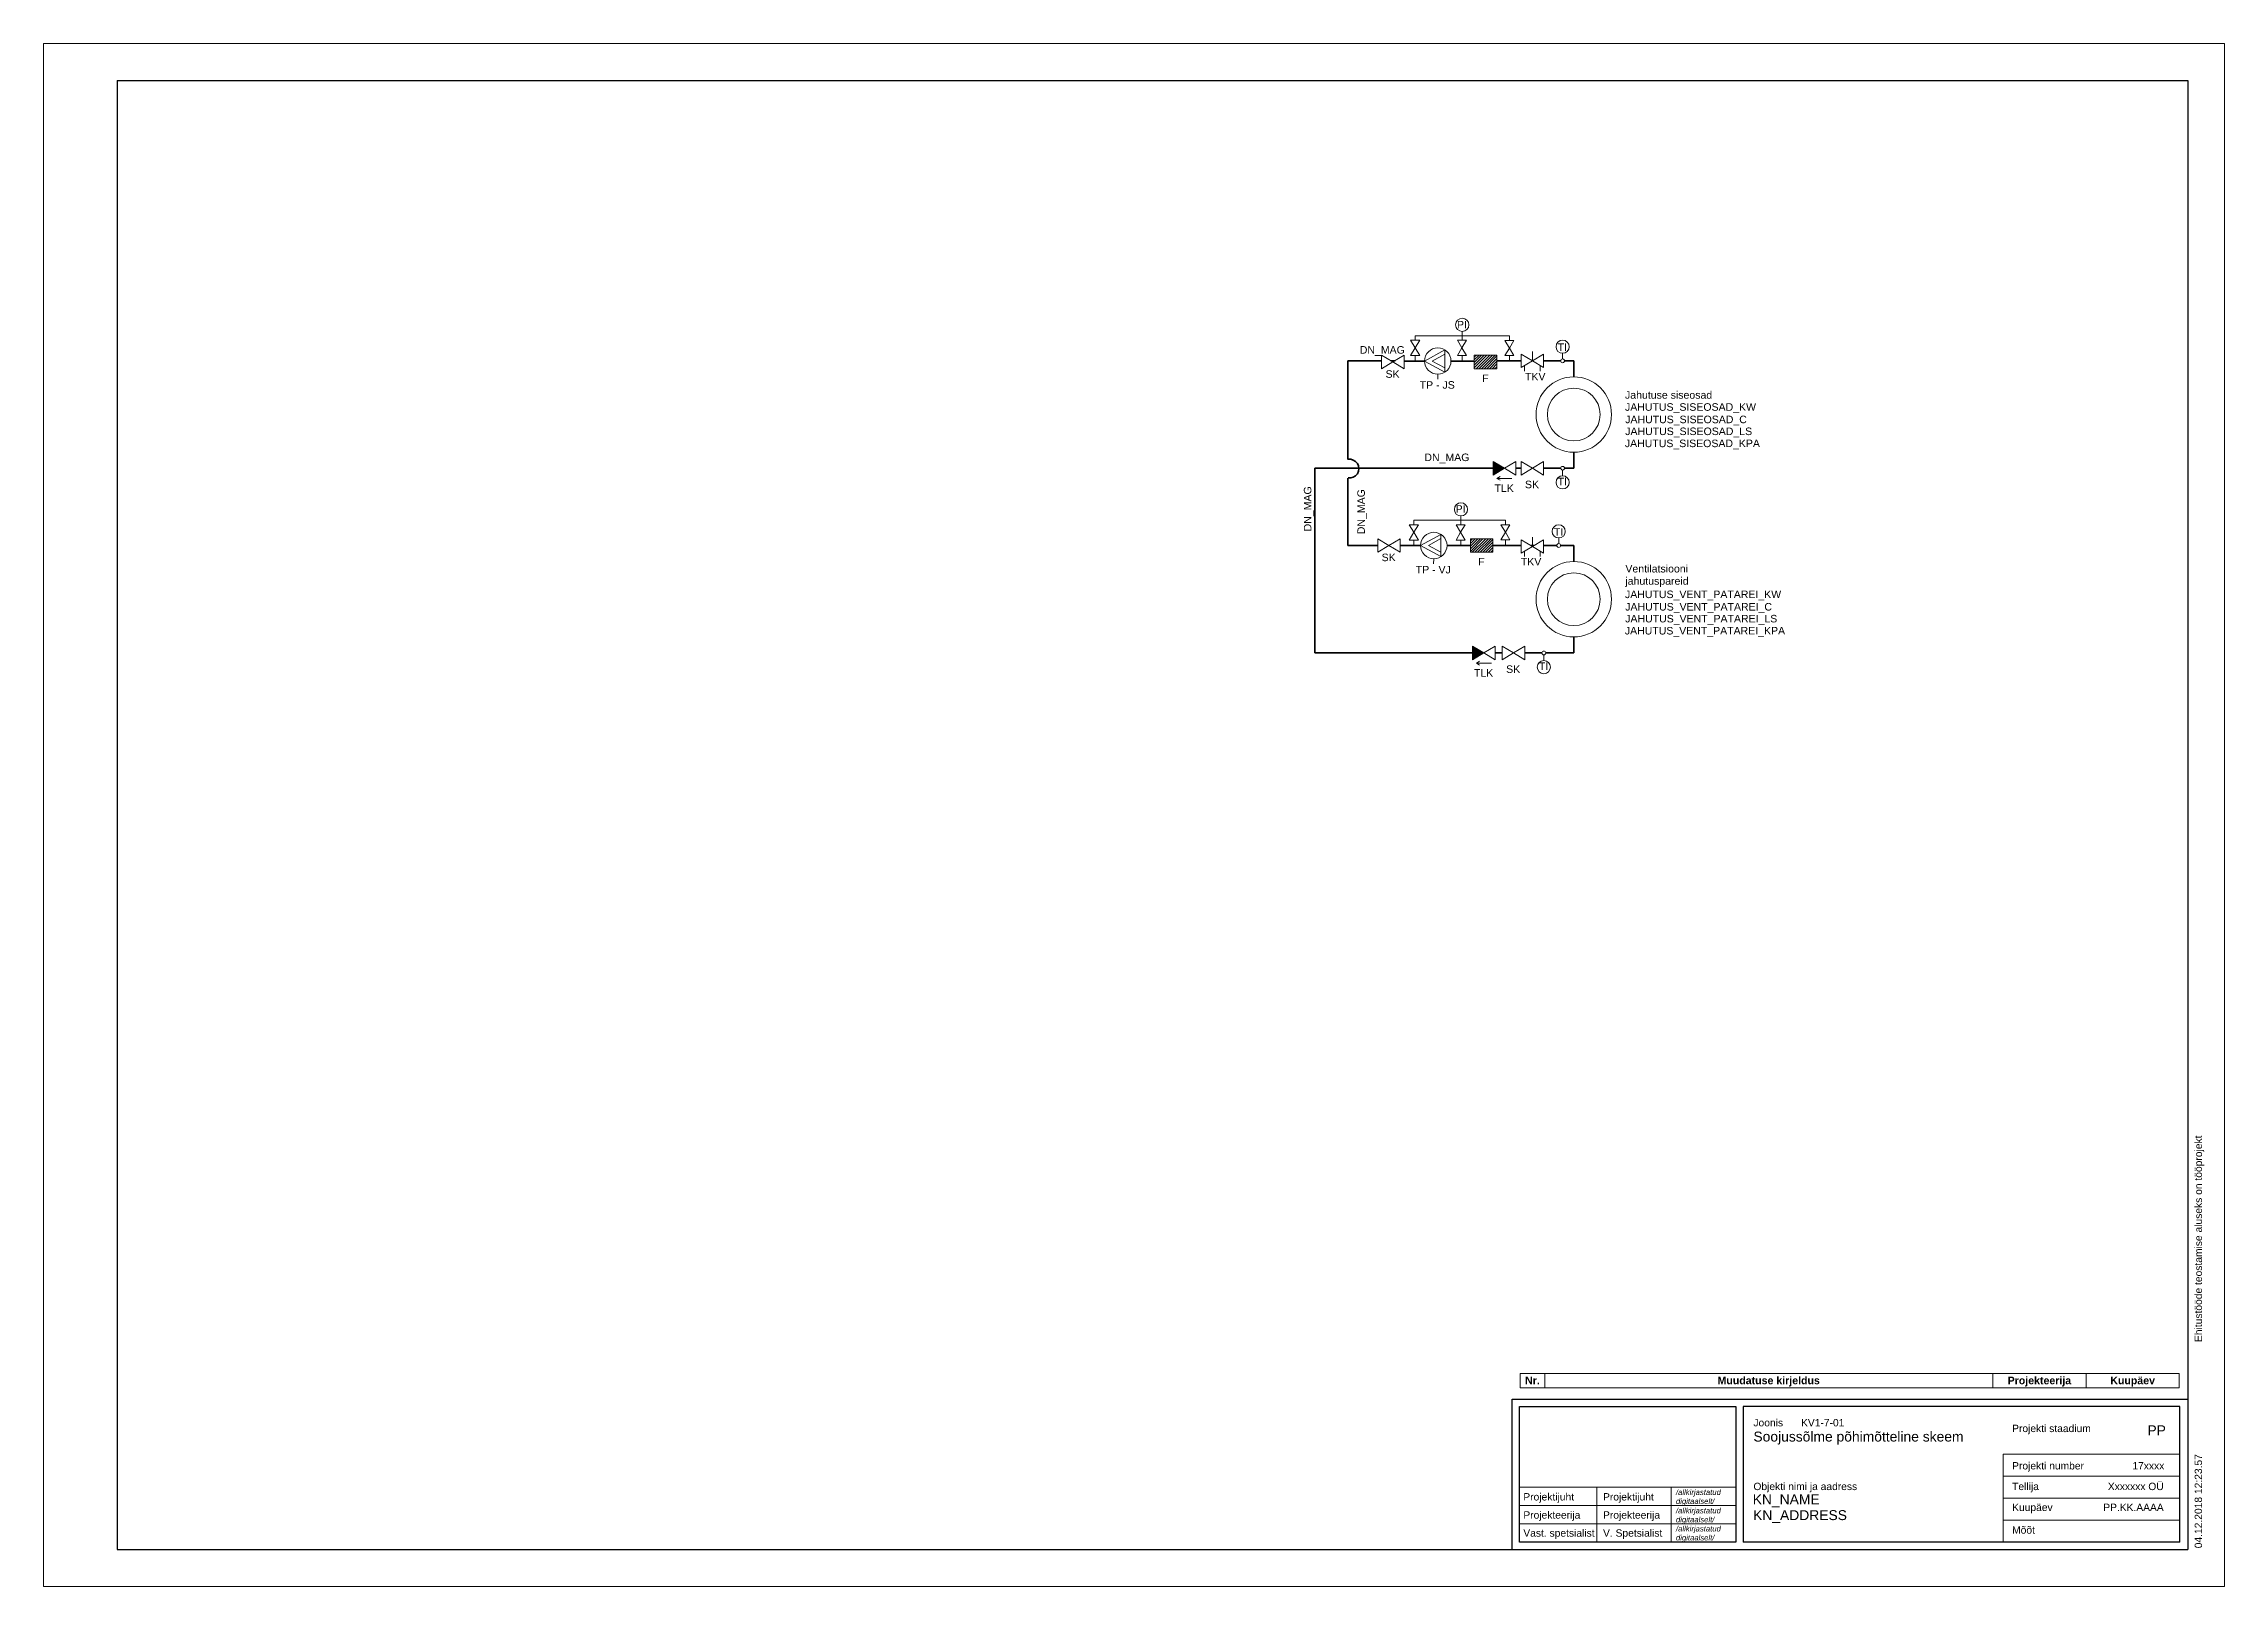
# Paper-space layout 'Layout1' of a CAD drawing. Header units: millimetres. Extents: x 1 to 595, y 0 to 420.
# The model-space entities are those that its viewports show. They can reach past a viewport. Long polylines and large blocks are cut down to what shows.
import ezdxf

# ---------------------------------------------------------------- set-up
doc = ezdxf.new("R2010")
doc.units = ezdxf.units.MM
for name, color, linetype, lineweight in [('A-____-NOTE-TEXT-1', 7, 'Continuous', 9), ('A-DETL-____-IDEN', 7, 'Continuous', 9), ('A-DETL-____-THIN', 7, 'Continuous', 18), ('A-DETL-GENF-OTLN', 7, 'Continuous', 18), ('G-____-____-SCHD', 7, 'Continuous', 9), ('G-____-____-TEXT', 7, 'Continuous', 9), ('G-____-TTLB-MEDM', 7, 'Continuous', 25), ('G-____-TTLB-OTLN', 7, 'Continuous', 9), ('G-____-TTLB-THIN', 7, 'Continuous', 9)]:
    doc.layers.add(name, color=color, linetype=linetype, lineweight=lineweight)
doc.layers.add('A-DETL-____-OTLN-3', color=122, linetype='Continuous', lineweight=35, true_color=0x00bd8d)
doc.layers.add('A-DETL-____-OTLN-4', color=142, linetype='Continuous', lineweight=35, true_color=0x008dbd)
doc.layers.add('Küte', color=7, linetype='Continuous')
doc.styles.add('Arial', font='arial.ttf', dxfattribs={"height": 40})
doc.styles.add('Arial_1', font='arial.ttf', dxfattribs={"height": 2})
doc.styles.add('Arial_2', font='arial.ttf', dxfattribs={"height": 2.7})
doc.styles.add('Arial_B_1', font='arialbd.ttf', dxfattribs={"height": 2.063492})
doc.styles.add('Arial_I', font='ariali.ttf', dxfattribs={"height": 1.5})

# ---------------------------------------------------------------- blocks, each defined once
blk = doc.blocks.new('A2 metric o3 technology - A2-811467-Soojussõlme põhimõtteline skeem')
at = {"layer": 'G-____-TTLB-MEDM'}
for p, q in [((20.79, 410), (20.79, 10)), ((20.79, 410), (584.79, 410)), ((584.79, 410), (584.79, 10)), ((400.79, 10), (400.79, 51)), ((400.79, 51), (584.79, 51)), ((402.79, 12), (402.79, 49)), ((402.79, 49), (461.68, 49)), ((461.68, 49), (461.68, 12)), ((463.68, 49), (463.68, 12)), ((582.63, 49), (463.68, 49)), ((582.63, 12), (582.63, 49)), ((461.68, 12), (402.79, 12)), ((582.63, 12), (463.68, 12)), ((20.79, 10), (584.79, 10))]:
    blk.add_line(p, q, dxfattribs=at)
at = {"layer": 'G-____-TTLB-THIN'}
for p, q in [((0.79, 420), (0.79, 0)), ((594.79, 420), (0.79, 420)), ((594.79, 0), (594.79, 420)), ((582.63, 49), (582.63, 12)), ((534.5, 36), (582.63, 36)), ((534.5, 12), (534.5, 36)), ((534.5, 30), (582.63, 30)), ((402.79, 27), (461.68, 27)), ((423.84, 27), (423.84, 12)), ((444.12, 27), (444.12, 12)), ((582.63, 24), (534.5, 24)), ((402.79, 22), (461.68, 22)), ((582.63, 18), (534.5, 18)), ((402.79, 17), (461.68, 17)), ((0.79, 0), (594.79, 0))]:
    blk.add_line(p, q, dxfattribs=at)
at = {"layer": 'G-____-TTLB-OTLN', "insert": (586.69, 66.52), "char_height": 2, "width": 69.9873, "attachment_point": 1, "rotation": 90, "style": 'Arial_1'}
blk.add_mtext('Ehitustööde teostamise aluseks on tööprojekt', dxfattribs=at)
at = {"layer": 'G-____-TTLB-OTLN', "char_height": 2, "attachment_point": 1, "style": 'Arial_1'}
for s, insert, width in [('Joonis', (466.51, 45.56), 10.1013), ('Projekti staadium', (536.98, 44), 26.6962), ('Projekti number', (536.98, 33.83), 24.2911), ('Projektijuht', (403.84, 25.38), 17.2363), ('Objekti nimi ja aadress', (466.51, 28.21), 35.1941), ('Tellija', (536.98, 28.21), 9.1392), ('Projekteerija', (403.84, 20.44), 19.3207), ('Kuupäev', (536.98, 22.51), 13.789), ('Vast. spetsialist', (403.84, 15.53), 24.2911), ('Mõõt', (536.98, 16.35), 7.616)]:
    blk.add_mtext(s, dxfattribs=dict(at, insert=insert, width=width))
at = {"layer": 'G-____-TTLB-OTLN', "color": 8, "true_color": 0x808080, "char_height": 1.5, "attachment_point": 1, "style": 'Arial_I'}
for s, insert, width in [('/allkirjastatud', (445.41, 26.38), 15.7932), ('digitaalselt/', (445.41, 23.93), 12.9072), ('/allkirjastatud', (445.41, 21.38), 15.7932), ('digitaalselt/', (445.41, 18.93), 12.9072), ('/allkirjastatud', (445.41, 16.45), 15.7932), ('digitaalselt/', (445.41, 14.01), 12.9072)]:
    blk.add_mtext(s, dxfattribs=dict(at, insert=insert, width=width))
blk = doc.blocks.new('Sekundaarpoole küttesüsteem 2D - Sekundaarpoole küttesüsteem 2D-3443111-SV_Soojussõlm_Aitnordile')
at = {"layer": 'A-DETL-GENF-OTLN'}
for radius in [200, 140]:
    blk.add_circle((0, 0), radius, dxfattribs=at)
for start, end in [(360, 180), (180, 360)]:
    blk.add_arc((0, 0), 200, start, end, dxfattribs=at)
blk = doc.blocks.new('Sulgarmatuur 2D - DN 10 mm-6397883-SV_Soojussõlm_Aitnordile')
at = {"layer": 'A-DETL-GENF-OTLN'}
for p, q in [((0, 0), (-60, 36)), ((-60, 36), (-60, -36)), ((0, 0), (-60, 36)), ((-60, 36), (-60, 0)), ((0, 0), (-60, -36)), ((-60, -36), (-60, 0)), ((60, 36), (0, 0)), ((0, 0), (60, 36)), ((0, 0), (60, -36)), ((0, 0), (60, -36)), ((60, -36), (60, 36)), ((60, 36), (60, 0)), ((60, -36), (60, 0)), ((-60, -36), (0, 0))]:
    blk.add_line(p, q, dxfattribs=at)
blk = doc.blocks.new('Tsirkulatsioonipump sagedusmuunduriga 2D - 0_2 l_s_ 30 kPa-6417714-SV_Soojussõlm_Aitnordile')
at = {"layer": 'A-DETL-GENF-OTLN'}
for p, q in [((-70, 0), (37, 59)), ((-70, 0), (37, -59)), ((-29, 0), (37, 37)), ((-29, 0), (37, -36)), ((37, 59), (37, -59))]:
    blk.add_line(p, q, dxfattribs=at)
blk.add_circle((0, 0), 70, dxfattribs=at)
for start, end in [(360, 180), (180, 360)]:
    blk.add_arc((0, 0), 70, start, end, dxfattribs=at)
blk = doc.blocks.new('Mudafilter 2D - DN 32 mm-6398331-SV_Soojussõlm_Aitnordile')
at = {"layer": 'A-DETL-GENF-OTLN'}
for p, q in [((60, 36), (-60, 36)), ((-60, 36), (-60, -36)), ((-60, 36), (-60, 0)), ((-60, 36), (60, 36)), ((-60, -36), (-60, 36)), ((-60, 25), (-49, 36)), ((-60, 11), (-35, 36)), ((-60, -31), (7, 36)), ((-60, -17), (-7, 36)), ((-60, -3), (-21, 36)), ((-60, -36), (-60, 0)), ((-51, -36), (22, 36)), ((-36, -36), (36, 36)), ((-22, -36), (50, 36)), ((-22, -36), (50, 36)), ((-8, -36), (60, 32)), ((6, -36), (60, 18)), ((20, -36), (60, 4)), ((60, -36), (60, 36)), ((60, 36), (60, 0)), ((60, 36), (60, -36)), ((60, -36), (60, 0)), ((-60, -36), (60, -36)), ((60, -36), (-60, -36)), ((34, -36), (60, -10)), ((48, -36), (60, -25))]:
    blk.add_line(p, q, dxfattribs=at)
blk = doc.blocks.new('Manomeeter sulgkraanidega ümber seadme 2D - 0-6 bar-6394109-SV_Soojussõlm_Aitnordile')
at = {"layer": 'A-DETL-GENF-OTLN'}
for p, q in [((0, 134), (-250, 134)), ((-250, 134), (-250, 110)), ((0, 110), (0, 157)), ((-250, 70), (-274, 110)), ((-274, 110), (-226, 110)), ((-250, 70), (-274, 29)), ((-274, 29), (-226, 29)), ((-226, 110), (-250, 70)), ((-226, 29), (-250, 70)), ((-250, 29), (-250, 0)), ((-2, 70), (-26, 110)), ((-26, 110), (23, 110)), ((-2, 70), (-26, 29)), ((-26, 29), (23, 29)), ((23, 110), (-2, 70)), ((23, 29), (-2, 70)), ((0, 0), (0, 29))]:
    blk.add_line(p, q, dxfattribs=at)
blk.add_circle((0, 192), 35, dxfattribs=at)
blk = doc.blocks.new('Tagasilöögiklapp 2D - DN 10 mm-6412791-SV_Soojussõlm_Aitnordile')
at = {"layer": 'A-DETL-GENF-OTLN'}
blk.add_hatch(color=256, dxfattribs=at).paths.add_polyline_path([(-60, -36), (0, 0), (-60, 36)], flags=0)
for p, q in [((0, 0), (-60, 36)), ((-60, 36), (-60, -36)), ((0, 0), (-60, 36)), ((-60, 36), (-60, 0)), ((0, 0), (-60, -36)), ((-60, -36), (-60, 0)), ((60, 36), (0, 0)), ((0, 0), (60, 36)), ((0, 0), (60, -36)), ((0, 0), (60, -36)), ((60, -36), (60, 36)), ((60, 36), (60, 0)), ((60, -36), (60, 0)), ((-60, -36), (0, 0)), ((-40, -54), (-23, -44)), ((40, -54), (-40, -54)), ((-40, -54), (-23, -64))]:
    blk.add_line(p, q, dxfattribs=at)
blk = doc.blocks.new('Termomeeter 2D - 0-120_C-6387608-SV_Soojussõlm_Aitnordile')
at = {"layer": 'A-DETL-GENF-OTLN'}
blk.add_line((0, 10), (0, 40), dxfattribs=at)
for centre, radius in [((0, 75), 35), ((0, 0), 10)]:
    blk.add_circle(centre, radius, dxfattribs=at)
for start, end in [(360, 180), (180, 360)]:
    blk.add_arc((0, 0), 10, start, end, dxfattribs=at)
blk = doc.blocks.new('Sulgarmatuur 2D - DN 10 mm-8634781-SV_Soojussõlm_Aitnordile')
at = {"layer": 'A-DETL-GENF-OTLN'}
for p, q in [((0, 0), (-40, 24)), ((-40, 24), (-40, -24)), ((0, 0), (-40, 24)), ((-40, 24), (-40, -24)), ((40, 24), (0, 0)), ((0, 0), (40, 24)), ((40, -24), (40, 24)), ((40, 24), (40, -24)), ((-40, -24), (0, 0)), ((-40, -24), (0, 0)), ((0, 0), (40, -24)), ((40, -24), (0, 0))]:
    blk.add_line(p, q, dxfattribs=at)
blk = doc.blocks.new('Tasakaalustusventiil 2D - DN 20_ Kv 6_0 m3_h_ 10 kPa-11427393-SV_Soojussõlm_Aitnordile')
at = {"layer": 'A-DETL-GENF-OTLN'}
for p, q in [((0, 0), (-60, 36)), ((-60, 36), (-60, -36)), ((0, 0), (-60, 36)), ((-60, 36), (-60, 0)), ((0, 0), (-60, -36)), ((-60, -36), (-60, 0)), ((0, 0), (0, 50)), ((60, 36), (0, 0)), ((0, 0), (60, 36)), ((0, 0), (60, -36)), ((0, 0), (60, -36)), ((60, -36), (60, 36)), ((60, 36), (60, 0)), ((60, -36), (60, 0)), ((-60, -36), (0, 0)), ((-41, -24), (-41, -54)), ((41, -24), (41, -54))]:
    blk.add_line(p, q, dxfattribs=at)
blk = doc.blocks.new('JAHUTUS_VENT_PATAREI')
at = {"layer": 'A-DETL-____-IDEN'}
blk.add_line((6405, -875), (6404, -902), dxfattribs=at)
at = {"layer": 'A-DETL-____-OTLN-3'}
for p, q in [((5949, -348), (5949, 175)), ((5949, -805), (5949, -447)), ((5949, -805), (6107, -805)), ((6227, -805), (6335, -805)), ((6475, -805), (6599, -805)), ((6719, -805), (6868, -805)), ((6920, -805), (6936, -805)), ((6988, -805), (7058, -805)), ((7078, -805), (7148, -805)), ((7148, -890), (7148, -805))]:
    blk.add_line(p, q, dxfattribs=at)
blk.add_arc((5957, -397), 50, 261.3289, 98.6711, dxfattribs=at)
at = {"layer": 'A-DETL-____-OTLN-4'}
for p, q in [((5773, -1375), (5773, -395)), ((5773, -1375), (6611, -1375)), ((6731, -1375), (6768, -1375)), ((6888, -1375), (6979, -1375)), ((6999, -1375), (7148, -1375)), ((7148, -1375), (7148, -1290))]:
    blk.add_line(p, q, dxfattribs=at)
at = {"layer": 'A-DETL-____-THIN'}
for p, q in [((6549, -671), (6785, -671)), ((6785, -671), (6785, -695)), ((6785, -775), (6785, -805))]:
    blk.add_line(p, q, dxfattribs=at)
at = {"layer": 'A-DETL-GENF-OTLN'}
for name, p in [('Manomeeter sulgkraanidega ümber seadme 2D - 0-6 bar-6394109-SV_Soojussõlm_Aitnordile', (6549, -805)), ('Tsirkulatsioonipump sagedusmuunduriga 2D - 0_2 l_s_ 30 kPa-6417714-SV_Soojussõlm_Aitnordile', (6405, -805)), ('Mudafilter 2D - DN 32 mm-6398331-SV_Soojussõlm_Aitnordile', (6659, -805)), ('Tasakaalustusventiil 2D - DN 20_ Kv 6_0 m3_h_ 10 kPa-11427393-SV_Soojussõlm_Aitnordile', (6928, -810)), ('Termomeeter 2D - 0-120_C-6387608-SV_Soojussõlm_Aitnordile', (7068, -805)), ('Sekundaarpoole küttesüsteem 2D - Sekundaarpoole küttesüsteem 2D-3443111-SV_Soojussõlm_Aitnordile', (7148, -1090)), ('Tagasilöögiklapp 2D - DN 10 mm-6412791-SV_Soojussõlm_Aitnordile', (6671, -1375))]:
    blk.add_blockref(name, p, dxfattribs=at)
for name, p, rotation in [('Sulgarmatuur 2D - DN 10 mm-8634781-SV_Soojussõlm_Aitnordile', (6785, -735), 90), ('Sulgarmatuur 2D - DN 10 mm-6397883-SV_Soojussõlm_Aitnordile', (6167, -805), 180), ('Sulgarmatuur 2D - DN 10 mm-6397883-SV_Soojussõlm_Aitnordile', (6828, -1375), 180), ('Termomeeter 2D - 0-120_C-6387608-SV_Soojussõlm_Aitnordile', (6989, -1375), 180)]:
    blk.add_blockref(name, p, dxfattribs=dict(at, rotation=rotation))
at = {"layer": 'A-____-NOTE-TEXT-1', "char_height": 40, "attachment_point": 1, "style": 'Arial'}
for s, insert, width in [('PI', (6521, -591), 65.74), ('TI', (7042, -713), 60.93), ('TI', (6963, -1425), 60.93)]:
    blk.add_mtext(s, dxfattribs=dict(at, insert=insert, width=width))
at = {"layer": 'A-DETL-____-IDEN', "char_height": 40, "attachment_point": 1, "style": 'Arial'}
for s, insert, width in [('SK', (6128, -848), 93), ('TP - VJ', (6309, -913), 230.89), ('F', (6641, -871), 41.69), ('TKV', (6867, -871), 134.68), ('TLK', (6618, -1461), 126.67), ('SK', (6789, -1441), 93)]:
    blk.add_mtext(s, dxfattribs=dict(at, insert=insert, width=width))
at = {"layer": 'G-____-____-TEXT', "char_height": 40, "width": 195.61, "attachment_point": 1, "rotation": 90, "style": 'Arial'}
for insert in [(5715, -730), (5999, -745)]:
    blk.add_mtext('DN_MAG', dxfattribs=dict(at, insert=insert))
at = {"layer": 'G-____-____-TEXT', "char_height": 40, "attachment_point": 1, "style": 'Arial'}
for s, insert, width in [('Ventilatsiooni', (7422, -908), 434.51), ('jahutuspareid', (7422, -973), 436.12)]:
    blk.add_mtext(s, dxfattribs=dict(at, insert=insert, width=width))
at = {"layer": 'Küte', "style": 'Arial'}
for s, p in [('JAHUTUS_VENT_PATAREI_KW', (7420, -1084)), ('JAHUTUS_VENT_PATAREI_C', (7421, -1150)), ('JAHUTUS_VENT_PATAREI_KPA', (7419, -1277)), ('JAHUTUS_VENT_PATAREI_LS', (7421, -1213))]:
    blk.add_text(s, height=40, dxfattribs=at).set_placement(p)
blk = doc.blocks.new('JAHUTUS_SISEOSAD')
at = {"layer": 'A-DETL-____-IDEN'}
blk.add_line((6426, 104), (6426, 77), dxfattribs=at)
at = {"layer": 'A-DETL-____-OTLN-3'}
for p, q in [((5949, 175), (6128, 175)), ((6177, 175), (6199, 175)), ((6248, 174), (6356, 174)), ((6496, 174), (6620, 174)), ((6740, 175), (6868, 175)), ((6988, 175), (7079, 175)), ((7099, 175), (7148, 175)), ((7148, 90), (7148, 175))]:
    blk.add_line(p, q, dxfattribs=at)
at = {"layer": 'A-DETL-____-OTLN-4'}
for p, q in [((7148, -395), (7148, -310)), ((5773, -395), (6720, -395)), ((6840, -395), (6868, -395)), ((6988, -395), (7079, -395)), ((7099, -395), (7148, -395))]:
    blk.add_line(p, q, dxfattribs=at)
at = {"layer": 'A-DETL-____-THIN'}
for p, q in [((6556, 308), (6806, 308)), ((6806, 308), (6806, 284)), ((6806, 203), (6806, 175))]:
    blk.add_line(p, q, dxfattribs=at)
at = {"layer": 'A-DETL-GENF-OTLN'}
for name, p in [('Manomeeter sulgkraanidega ümber seadme 2D - 0-6 bar-6394109-SV_Soojussõlm_Aitnordile', (6556, 174)), ('Tsirkulatsioonipump sagedusmuunduriga 2D - 0_2 l_s_ 30 kPa-6417714-SV_Soojussõlm_Aitnordile', (6426, 174)), ('Termomeeter 2D - 0-120_C-6387608-SV_Soojussõlm_Aitnordile', (7089, 175)), ('Mudafilter 2D - DN 32 mm-6398331-SV_Soojussõlm_Aitnordile', (6680, 169)), ('Tasakaalustusventiil 2D - DN 20_ Kv 6_0 m3_h_ 10 kPa-11427393-SV_Soojussõlm_Aitnordile', (6928, 175)), ('Sekundaarpoole küttesüsteem 2D - Sekundaarpoole küttesüsteem 2D-3443111-SV_Soojussõlm_Aitnordile', (7148, -110)), ('Tagasilöögiklapp 2D - DN 10 mm-6412791-SV_Soojussõlm_Aitnordile', (6780, -395))]:
    blk.add_blockref(name, p, dxfattribs=at)
for name, p, rotation in [('Sulgarmatuur 2D - DN 10 mm-8634781-SV_Soojussõlm_Aitnordile', (6806, 243), 90), ('Sulgarmatuur 2D - DN 10 mm-6397883-SV_Soojussõlm_Aitnordile', (6188, 169), 180), ('Sulgarmatuur 2D - DN 10 mm-6397883-SV_Soojussõlm_Aitnordile', (6928, -395), 180), ('Termomeeter 2D - 0-120_C-6387608-SV_Soojussõlm_Aitnordile', (7089, -395), 180)]:
    blk.add_blockref(name, p, dxfattribs=dict(at, rotation=rotation))
at = {"layer": 'A-____-NOTE-TEXT-1', "char_height": 40, "attachment_point": 1, "style": 'Arial'}
for s, insert, width in [('PI', (6528, 387), 65.74), ('TI', (7063, 267), 60.93), ('TI', (7063, -445), 60.93)]:
    blk.add_mtext(s, dxfattribs=dict(at, insert=insert, width=width))
at = {"layer": 'A-DETL-____-IDEN', "char_height": 40, "attachment_point": 1, "style": 'Arial'}
for s, insert, width in [('SK', (6149, 125), 93), ('TP - JS', (6330, 67), 230.89), ('F', (6662, 102), 41.69), ('TKV', (6889, 111), 134.68), ('SK', (6889, -461), 93), ('TLK', (6727, -481), 126.67)]:
    blk.add_mtext(s, dxfattribs=dict(at, insert=insert, width=width))
at = {"layer": 'G-____-____-TEXT', "char_height": 40, "width": 195.61, "attachment_point": 1, "style": 'Arial'}
for insert in [(6012, 253), (6355, -317)]:
    blk.add_mtext('DN_MAG', dxfattribs=dict(at, insert=insert))
at = {"layer": 'Küte', "style": 'Arial'}
for s, p in [('Jahutuse siseosad', (7420, -26)), ('JAHUTUS_SISEOSAD_KW', (7420, -90)), ('JAHUTUS_SISEOSAD_C', (7421, -156)), ('JAHUTUS_SISEOSAD_LS', (7421, -219)), ('JAHUTUS_SISEOSAD_KPA', (7419, -283))]:
    blk.add_text(s, height=40, dxfattribs=at).set_placement(p)

msp = doc.modelspace()

# ---------------------------------------------------------------- block references
for name in ['JAHUTUS_SISEOSAD', 'JAHUTUS_VENT_PATAREI']:
    msp.add_blockref(name, (1535, 6584))

psp = doc.layouts.get("Layout1")

# ---------------------------------------------------------------- linework, layer by layer
at = {"layer": 'A-DETL-____-THIN', "lineweight": 9}
for p, q in [((409.65, 57.98), (402.99, 57.98)), ((402.99, 54.05), (402.99, 57.98)), ((409.65, 54.05), (402.99, 54.05)), ((531.7, 57.98), (409.65, 57.98)), ((409.65, 54.05), (409.65, 57.98)), ((531.7, 54.05), (409.65, 54.05)), ((557.1, 57.98), (531.7, 57.98)), ((531.7, 54.05), (531.7, 57.98)), ((557.1, 54.05), (531.7, 54.05)), ((582.5, 57.98), (557.1, 57.98)), ((557.1, 54.05), (557.1, 57.98)), ((582.5, 54.05), (557.1, 54.05)), ((582.5, 54.05), (582.5, 57.98))]:
    psp.add_line(p, q, dxfattribs=at)

# ---------------------------------------------------------------- block references
at = {"layer": 'G-____-TTLB-OTLN'}
psp.add_blockref('A2 metric o3 technology - A2-811467-Soojussõlme põhimõtteline skeem', (0, 0), dxfattribs=at)

# ---------------------------------------------------------------- texts
at = {"layer": 'G-____-____-SCHD', "attachment_point": 2, "line_spacing_factor": 0.941778, "style": 'Arial_B_1'}
for s, insert, char_height, width in [('Nr.', (406.32, 57.09), 2.063, 4.6522), ('Muudatuse kirjeldus', (470.67, 57.09), 2.0635, 32.4429), ('Projekteerija', (544.4, 57.09), 2.0635, 20.1024), ('Kuupäev', (569.8, 57.09), 2.063, 14.1035)]:
    psp.add_mtext(s, dxfattribs=dict(at, insert=insert, char_height=char_height, width=width))
at = {"layer": 'G-____-TTLB-OTLN', "style": 'Arial_2'}
for s, p in [('KN_NAME', (466.32, 22.34)), ('KN_ADDRESS', (466.42, 18.04))]:
    psp.add_text(s, height=2.7, dxfattribs=at).set_placement(p)
at = {"layer": 'G-____-TTLB-OTLN', "attachment_point": 1}
for s, insert, char_height, width, style in [('Soojussõlme põhimõtteline skeem', (466.51, 42.13), 2.7, 68.0633, 'Arial_2'), ('KV1-7-01', (479.48, 45.56), 2, 14.5907, 'Arial_1'), ('PP', (573.83, 43.84), 2.7, 5.9325, 'Arial_2'), ('17xxxx', (569.73, 33.83), 2, 10.903, 'Arial_1'), ('Projektijuht', (425.55, 25.38), 2, 17.2363, 'Arial_1'), ('Xxxxxxx OÜ', (563.05, 28.21), 2, 19, 'Arial_1'), ('Projekteerija', (425.55, 20.44), 2, 19.3207, 'Arial_1'), ('PP.KK.AAAA', (561.8, 22.51), 2, 20.5232, 'Arial_1'), ('V. Spetsialist', (425.55, 15.53), 2, 20.2025, 'Arial_1')]:
    psp.add_mtext(s, dxfattribs=dict(at, insert=insert, char_height=char_height, width=width, style=style))
at = {"layer": 'G-____-TTLB-OTLN', "insert": (586.7, 10.37), "char_height": 2, "width": 30.7044, "attachment_point": 1, "rotation": 90, "line_spacing_factor": 0.941778, "style": 'Arial_1'}
psp.add_mtext('04.12.2018 12:23.57', dxfattribs=at)

# ---------------------------------------------------------------- viewports
at = {"layer": '0'}
psp.add_viewport(center=(302.79, 210), size=(564, 400), view_center_point=(6445.81, 4349.14), view_height=7795.9286, dxfattribs=at)

doc.saveas('drawing.dxf')
